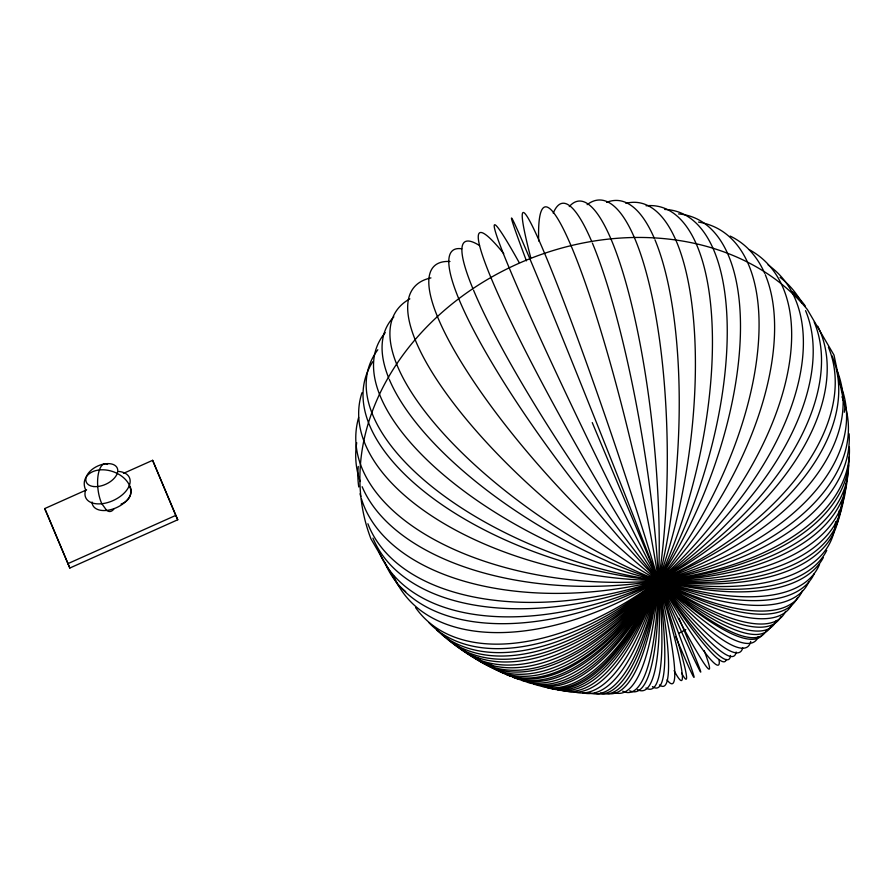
<?xml version="1.0" encoding="UTF-8"?>
<svg xmlns="http://www.w3.org/2000/svg" width="894" height="894" viewBox="0 0 894 894"><rect width="100%" height="100%" fill="white"/><g stroke="black" fill="none" stroke-linecap="round" stroke-linejoin="round"><path stroke-width="1.34" d="M844.338 412.257L844.886 406.938L834.001 355.074L807.327 309.48A249.113 201.753 -22.8 0 0 500.316 272.324A249.113 201.753 -22.8 0 0 370.976 538.914L397.64 584.508L405.708 591.705M678.647 633.388L685.821 629.611M123.428 473.384L152.628 460.321L177.75 519.76L69.821 568.036L44.7 508.585L86.606 489.845M67.81 563.689L175.738 515.413L152.628 460.321M107.593 464.455L105.85 463.729A24.026 9.7 83.8 0 0 97.826 477.452A24.026 9.7 83.8 0 0 101.815 503.724L106.677 510.407A24.026 9.7 83.8 0 0 113.963 508.854M175.738 515.413L177.75 519.76M44.7 508.585L46.711 512.933M592.241 422.583L658.52 580.608A246.99 2.537 66.4 0 0 678.982 618.257M47.248 514.218L69.821 568.036M817.786 326.265A246.99 143.968 -30.7 0 1 662.7 578.351A246.99 143.968 -30.7 0 1 384.867 562.661M826.749 550.402A246.99 109.291 24.3 0 1 658.52 580.608A246.99 134.838 -48.6 0 1 436.607 629.912M704.17 650.575A246.99 9.052 64.3 0 1 658.52 580.608A246.99 9.823 64.1 0 1 520.476 294.182A246.99 9.823 64.1 0 1 519.112 262.456M526.432 260.858A246.99 3.431 68.3 0 1 543.686 292.003A246.99 3.431 68.3 0 1 664.924 597.259A246.99 3.431 68.3 0 1 675.741 636.763M530.734 257.684A246.99 12.583 71.3 0 1 602.634 408.636A246.99 12.583 71.3 0 1 674.11 670.601M538.691 241.034A246.99 28.686 76.5 0 1 584.71 281.252A246.99 28.686 76.5 0 1 658.52 580.608A246.99 9.141 70.2 0 1 681.641 673.148M592.398 243.101A246.99 40.8 80.6 0 1 654.475 527.896A246.99 40.8 80.6 0 1 637.478 689.632M553.23 213.185A246.99 40.8 80.6 0 1 591.761 241.603M569.277 206.559A246.99 51.751 84.5 0 1 632.315 307.424A246.99 51.751 84.5 0 1 658.52 580.608A246.99 19.59 73.6 0 1 667.036 679.921M587.146 204.648A246.99 64.748 89.3 0 1 654.408 308.262A246.99 64.748 89.3 0 1 658.52 580.608A246.99 26.105 75.7 0 1 659.459 684.905M606.624 202.368A246.99 75.398 -86.5 0 1 654.307 238.273M654.944 239.771A246.99 75.398 -86.5 0 1 669.595 526.22A246.99 75.398 -86.5 0 1 582.653 692.749M718.988 659.459A246.99 16.293 62 0 1 658.52 580.608A246.99 21.925 60.2 0 1 506.864 313.202A246.99 21.925 60.2 0 1 503.724 253.605M742.702 647.714A246.99 34.173 56.1 0 1 626.258 539.507A246.99 34.173 56.1 0 1 473.574 290.271M472.948 288.773A246.99 34.173 56.1 0 1 479.553 245.582M726.207 659.403A246.99 21.635 60.3 0 1 658.52 580.608A246.99 44.074 52.7 0 1 491.823 362.64A246.99 44.074 52.7 0 1 461.751 248.811M730.465 655.447A246.99 24.73 59.3 0 1 658.52 580.608A246.99 59.652 47.1 0 1 469.819 375.636A246.99 59.652 47.1 0 1 449.961 261.484M736.142 651.983A246.99 29.089 57.8 0 1 658.52 580.608A246.99 76.985 40.3 0 1 451.571 400.646A246.99 76.985 40.3 0 1 430.942 277.911M750.725 641.411A246.99 40.342 54 0 1 658.52 580.608A246.99 92.54 33.3 0 1 440.038 429.746A246.99 92.54 33.3 0 1 409.854 298.875M819.541 564.304A246.99 99.994 29.6 0 1 611.507 563.019A246.99 99.994 29.6 0 1 389.303 379.436M388.711 378.006A246.99 99.994 29.6 0 1 393.852 316.845M763.498 633.5A246.99 51.718 50.1 0 1 658.52 580.608A246.99 108.699 24.7 0 1 434.652 467.059A246.99 108.699 24.7 0 1 385.236 332.657M771.332 625.644A246.99 57.473 48 0 1 658.52 580.608A246.99 117.025 19.3 0 1 429.154 484.38A246.99 117.025 19.3 0 1 377.816 349.755M758.268 636.539A246.99 46.611 51.9 0 1 658.52 580.608A246.99 121.103 16.3 0 1 372.809 361.645M766.761 629.667A246.99 53.651 49.4 0 1 658.52 580.608A246.99 127.786 10.7 0 1 361.969 392.745M776.338 620.492A246.99 61.384 46.5 0 1 658.52 580.608A246.99 134.994 3 0 1 358.628 417.52M849.121 433.813A246.99 139.028 -2.8 0 1 634.964 583.827A246.99 139.028 -2.8 0 1 362.148 486.716M360.17 481.531A246.99 139.028 -2.8 0 1 356.717 442.709M780.965 616.547A246.99 65.798 44.8 0 1 658.52 580.608A246.99 142.414 -9.7 0 1 361.534 499.143M360.751 496.472A246.99 142.414 -9.7 0 1 360.07 493.779M358.762 486.962A246.99 142.414 -9.7 0 1 358.271 466.456M792.129 604.12A246.99 75.264 41 0 1 658.52 580.608A246.99 144.347 -16.7 0 1 367.892 523.761M832.023 355.857A246.99 144.85 -21.1 0 1 658.52 580.608A246.99 79.767 -84.6 0 1 574.239 691.878M797.537 597.762A246.99 80.292 38.9 0 1 658.52 580.608A246.99 144.85 -21.1 0 1 372.943 538.132M802.488 590.509A246.99 83.868 37.4 0 1 658.52 580.608A246.99 144.694 -26.4 0 1 379.022 551.944M625.867 203.329A246.99 86.606 -81.6 0 1 693.621 320.711A246.99 86.606 -81.6 0 1 658.52 580.608A246.99 35.145 78.7 0 1 645.949 687.978M646.105 205.788A246.99 96.809 -76.7 0 1 712.227 328.511A246.99 96.809 -76.7 0 1 658.52 580.608A246.99 45.829 82.4 0 1 629.722 690.794M664.678 209.453A246.99 104.844 -72.4 0 1 706.528 465.193A246.99 104.844 -72.4 0 1 527.359 682.278M678.557 213.923A246.99 111.605 -68.4 0 1 740.02 343.452A246.99 111.605 -68.4 0 1 658.52 580.608A246.99 49.829 83.8 0 1 622.671 691.163M698.538 222.092A246.99 120.388 -62.3 0 1 757.363 354.035A246.99 120.388 -62.3 0 1 658.52 580.608A246.99 61.284 88 0 1 607.775 693.543M730.197 236.094A246.99 127.16 -56.8 0 1 764.728 273.408M765.298 274.737A246.99 127.16 -56.8 0 1 676.981 559.789A246.99 127.16 -56.8 0 1 456.912 645.345M749.15 249.616A246.99 133.798 -49.9 0 1 658.52 580.608A246.99 55.92 86 0 1 614.066 692.481M768.125 264.948A246.99 137.899 -44.5 0 1 658.52 580.608A246.99 64.513 89.2 0 1 600.433 693.118M805.572 310.654A246.99 140.805 -39.4 0 1 658.52 580.608A246.99 67.888 -89.5 0 1 594.923 693.129M780.06 277.352A246.99 140.805 -39.4 0 1 801.996 303.144M814.188 322.075A246.99 142.861 -34.5 0 1 658.52 580.608A246.99 71.039 -88.3 0 1 588.744 692.716M792.464 291.746A246.99 142.861 -34.5 0 1 805.46 306.273M835.555 521.817A246.99 113.326 21.8 0 1 658.52 580.608A246.99 133.038 -50.8 0 1 441.647 634.181M823.329 557.565A246.99 105.939 26.3 0 1 658.52 580.608A246.99 138.637 -43.3 0 1 415.632 607.652M808.813 581.927A246.99 90.003 34.5 0 1 658.52 580.608A246.99 142.224 -36.2 0 1 393.651 575.948M839.343 510.362A246.99 117.762 18.8 0 1 658.52 580.608A246.99 121.137 -61.8 0 1 474.043 656.475M848.585 464.891A246.99 132.625 5.8 0 1 658.52 580.608A246.99 113.303 -67.3 0 1 506.395 674.523M493.633 666.622A246.99 113.303 -67.3 0 1 491.532 664.79M841.98 396.78A246.99 140.95 -6.4 0 1 658.52 580.608A246.99 96.239 -77 0 1 546.983 687.665M836.482 369.133A246.99 144.258 -16.1 0 1 658.52 580.608A246.99 84.137 -82.7 0 1 566.729 691.051M828.425 347.285A246.99 144.85 -24.4 0 1 658.52 580.608A246.99 30.832 77.2 0 1 652.43 686.603M840.036 383.917A246.99 142.816 -10.8 0 1 658.52 580.608A246.99 90.283 -79.9 0 1 557.443 689.799M785.591 611.328A246.99 69.453 43.4 0 1 658.52 580.608A246.99 136.76 -46.1 0 1 429.042 622.783M843.835 492.885A246.99 123.73 14.2 0 1 658.52 580.608A246.99 116.533 -65.1 0 1 485.52 662.61M845.981 483.498A246.99 127.138 11.3 0 1 658.52 580.608A246.99 114.566 -66.5 0 1 488.783 663.616M847.668 472.401A246.99 130.356 8.2 0 1 658.52 580.608A246.99 111.202 -68.6 0 1 512.698 677.093M849.345 447A246.99 136.301 1.2 0 1 658.52 580.608A246.99 107.314 -71 0 1 521.671 680.39M849.211 456.856A246.99 134.838 3.1 0 1 658.52 580.608A246.99 109.727 -69.6 0 1 513.122 677.149M841.612 500.908A246.99 120.612 16.7 0 1 658.52 580.608A246.99 118.79 -63.5 0 1 477.519 657.503M814.211 573.792A246.99 95.479 31.9 0 1 658.52 580.608A246.99 131.15 -52.9 0 1 446.721 638.16M562.583 690.649A246.99 87.333 -81.3 0 0 658.52 580.608A246.99 129.328 -54.7 0 1 451.425 641.613M552.134 688.726A246.99 92.663 -78.8 0 0 658.52 580.608A246.99 124.903 -58.7 0 1 463.271 649.647M548.447 687.967A246.99 94.719 -77.8 0 0 658.52 580.608A246.99 122.769 -60.5 0 1 470.255 654.386M510.128 676.009A246.99 111.202 -68.6 0 1 507.613 674.791M542.345 686.547A246.99 98.083 -76.1 0 0 658.52 580.608A246.99 100.944 -74.6 0 1 537.283 685.217M658.52 580.608A246.99 102.799 -73.6 0 1 533.83 684.234M118.768 471.44A24.026 14.092 -24.8 0 1 128.099 488.079A24.026 14.092 -24.8 0 1 99.938 503.87A24.026 14.092 -24.8 0 1 85.701 489.979A24.026 16.874 19.6 0 1 99.402 469.942A24.026 16.874 19.6 0 1 129.429 485.252L130.792 489.901L130.58 494.404A24.026 16.874 19.6 0 1 121.103 504.071M129.339 485.911A20.808 12.203 -24.8 0 1 115.974 507.881A20.808 12.203 -24.8 0 1 92.071 502.037M93.87 486.559A16.997 9.968 -24.8 0 0 117.773 470.557A16.997 9.968 -24.8 0 0 93.736 468.244A16.997 9.968 -24.8 0 0 93.87 486.559"/></g></svg>
